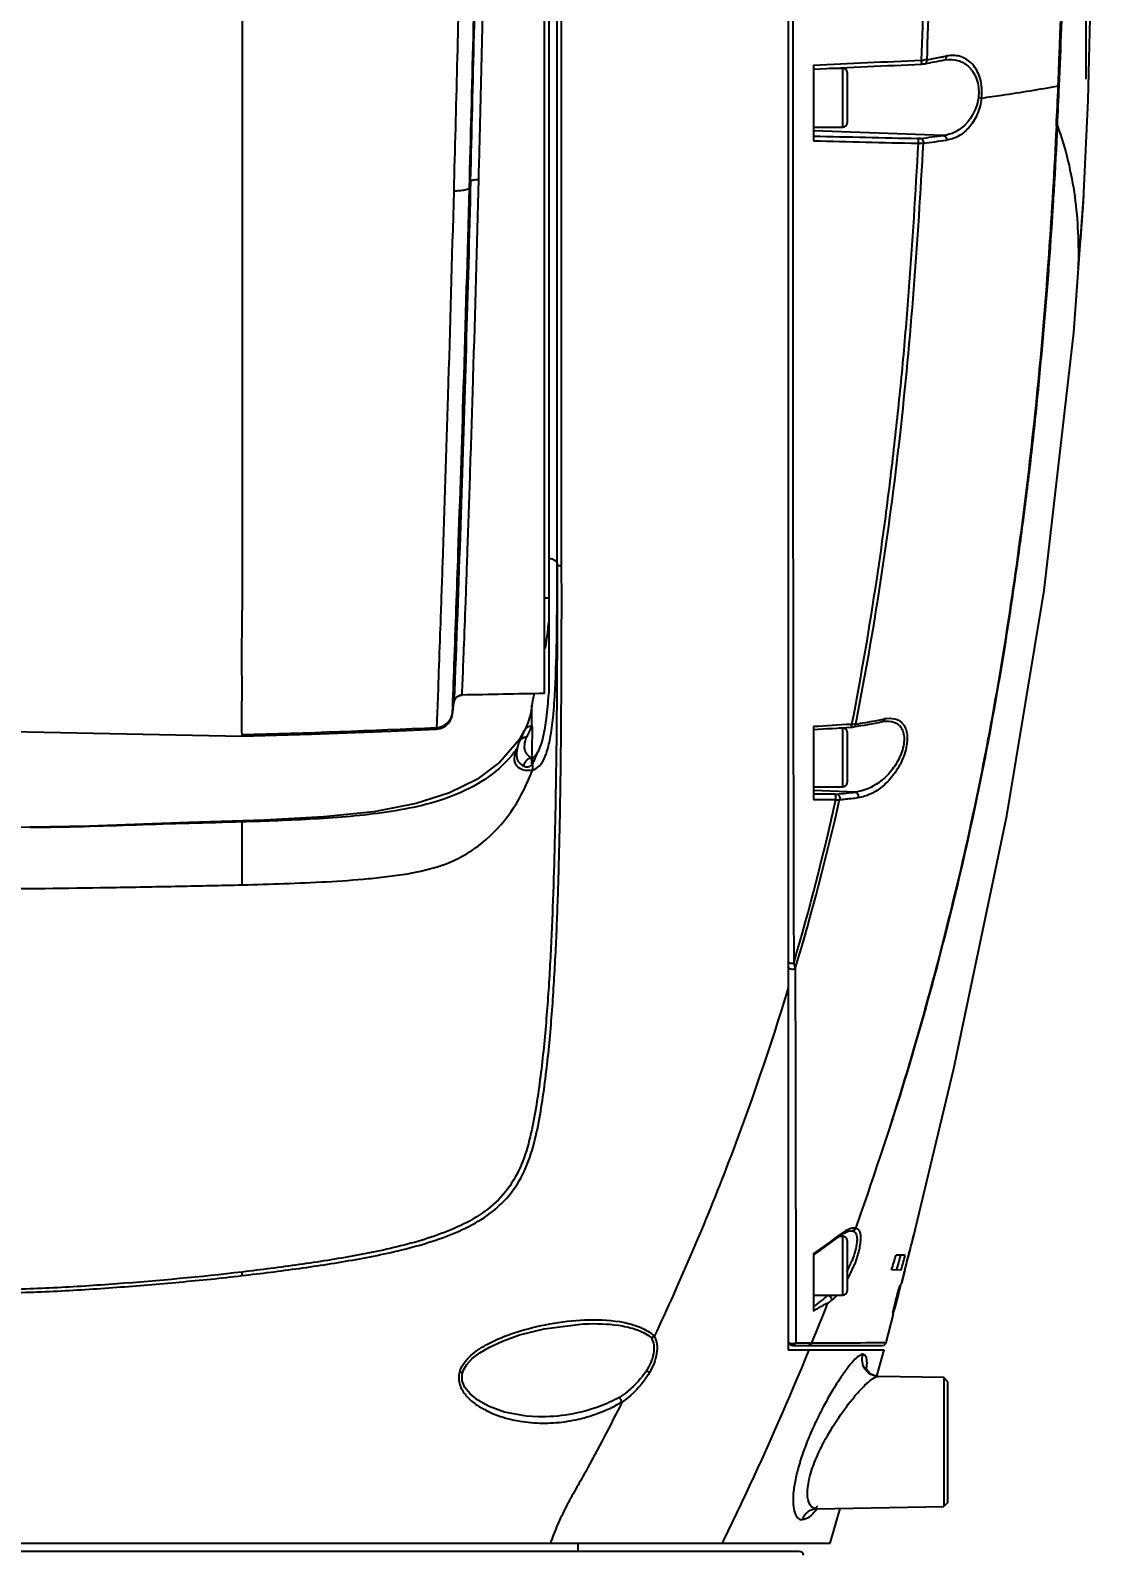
# Model space of a CAD drawing. Header units: millimetres. Extents: x 5828 to 6704, y 123 to 421.
# Drawn here: x 6464.02 to 6470.33, y 244.95 to 254.03 of the extents above; entities that cross this region are included whole.
import ezdxf

# ---------------------------------------------------------------- set-up
doc = ezdxf.new("R2010")
doc.units = ezdxf.units.MM
doc.layers.add('外形图', color=7, linetype='Continuous')
doc.layers.add('尺寸标注', color=7, linetype='Continuous')
doc.styles.add('微软雅黑', font='msyh.ttc', dxfattribs={"height": 1.5})
doc.dimstyles.new('尺寸标注_1_20比例', dxfattribs={"dimtxt": 1.5, "dimasz": 1.25, "dimexe": 0.5, "dimexo": 0.4, "dimgap": 0.5, "dimtad": 1, "dimdec": 1, "dimlfac": 20, "dimdsep": 46, "dimtxsty": '微软雅黑', "dimcen": 0.09, "dimadec": 0, "dimazin": 0, "dimtp": 0.01, "dimtm": 0.01, "dimtfac": 1, "dimtdec": 1, "dimtofl": 0, "dimtmove": 0, "dimatfit": 3, "dimfxl": 1, "dimtolj": 1, "dimarcsym": 0})

# ---------------------------------------------------------------- blocks, each defined once
blk = doc.blocks.new('*D1112')
at = {"layer": 'Defpoints', "color": 0}
for p in [(6470.3007, 287.7393), (6457.2558, 253.3357), (6470.3007, 253.3351)]:
    blk.add_point(p, dxfattribs=at)
at = {"layer": '尺寸标注', "color": 0, "lineweight": -2}
for p, q in [((6457.2558, 253.7357), (6457.2558, 288.2393)), ((6470.3007, 253.7351), (6470.3007, 288.2393)), ((6458.5058, 287.7393), (6469.0507, 287.7393))]:
    blk.add_line(p, q, dxfattribs=at)
at = {"layer": '尺寸标注', "color": 0}
for points in [[(6458.5058, 287.9476), (6458.5058, 287.5309), (6457.2558, 287.7393)], [(6469.0507, 287.5309), (6469.0507, 287.9476), (6470.3007, 287.7393)]]:
    blk.add_solid(points, dxfattribs=at)
at = {"layer": '尺寸标注', "color": 0, "insert": (6463.8528, 289.0144), "char_height": 1.5, "attachment_point": 5, "style": '微软雅黑'}
blk.add_mtext('\\A1;\\A1;260', dxfattribs=at)

msp = doc.modelspace()

# ---------------------------------------------------------------- linework, layer by layer
at = {"layer": '外形图', "color": 7, "linetype": 'Continuous'}
for p, q in [((6467.1533, 250.8471), (6467.1533, 258.481)), ((6467.1797, 250.8409), (6467.1787, 258.506)), ((6468.5283, 258.4883), (6468.5283, 246.1753)), ((6467.1033, 258.3629), (6467.1033, 250.0846)), ((6467.0783, 250.0802), (6467.0783, 257.9766)), ((6467.1786, 252.2998), (6467.1786, 257.8393)), ((6465.2783, 256.0175), (6465.2783, 250.574)), ((6468.6783, 253.8199), (6468.6783, 253.3691)), ((6469.3218, 253.8494), (6469.3196, 253.8493)), ((6469.3403, 253.8277), (6469.3404, 253.8277)), ((6469.4562, 253.8503), (6469.4563, 253.8503)), ((6469.4563, 253.8503), (6469.4819, 253.8534)), ((6469.4819, 253.8534), (6469.4819, 253.8534)), ((6468.7738, 253.8003), (6468.8533, 253.8003)), ((6468.8533, 253.4503), (6468.8533, 253.8003)), ((6468.8783, 253.7753), (6468.8783, 253.4753)), ((6468.6783, 253.4503), (6468.8533, 253.4503)), ((6469.4519, 253.4005), (6468.6783, 253.4273)), ((6466.6377, 253.1296), (6466.6311, 253.0873)), ((6470.2874, 253.0492), (6470.288, 253.0599)), ((6467.1796, 250.8409), (6467.1786, 252.2998)), ((6467.0783, 250.6503), (6467.1033, 250.6503)), ((6466.5298, 249.9559), (6466.5383, 250.024)), ((6466.5385, 250.0271), (6466.5383, 250.024)), ((6466.5415, 250.0939), (6466.5385, 250.0271)), ((6467.0031, 250.0073), (6467.0033, 250.0115)), ((6467.1028, 250.0772), (6467.1033, 250.0846)), ((6466.5298, 249.9559), (6466.5302, 249.9648)), ((6466.5339, 249.9889), (6466.533, 249.9809)), ((6466.533, 249.9809), (6466.5334, 249.9842)), ((6466.5331, 249.9823), (6466.533, 249.9809)), ((6469.1114, 249.9154), (6469.1114, 249.9154)), ((6465.2783, 249.8357), (6465.2774, 249.8254)), ((6465.2774, 249.8254), (6465.2774, 249.8254)), ((6466.4353, 249.8685), (6466.4357, 249.8779)), ((6466.9575, 249.8608), (6466.9268, 249.8043)), ((6467.0034, 249.8846), (6467.0033, 249.7294)), ((6468.6783, 249.8828), (6468.6783, 249.4488)), ((6468.8316, 249.8753), (6468.8533, 249.8753)), ((6468.8533, 249.5253), (6468.8533, 249.8753)), ((6468.8783, 249.8503), (6468.8783, 249.5503)), ((6468.9054, 249.8966), (6468.9008, 249.8963)), ((6468.9018, 249.8797), (6468.9018, 249.8797)), ((6469.0877, 249.9126), (6469.0878, 249.9126)), ((6466.915, 249.7554), (6466.9103, 249.7234)), ((6466.9254, 249.7896), (6466.915, 249.7554)), ((6466.9268, 249.7928), (6466.9254, 249.7896)), ((6466.9354, 249.8111), (6466.9268, 249.7928)), ((6466.9103, 249.7236), (6466.9103, 249.7234)), ((6467.0029, 249.6861), (6467.0014, 249.6853)), ((6467.0029, 249.6861), (6467.003, 249.6862)), ((6467.0033, 249.7294), (6467.0034, 249.6936)), ((6468.6783, 249.5253), (6468.8533, 249.5253)), ((6468.9276, 249.4936), (6468.6783, 249.5022)), ((6465.2783, 248.9414), (6465.2783, 249.3158)), ((6468.8327, 246.8503), (6468.8533, 246.8503)), ((6468.8439, 246.8655), (6468.8352, 246.8591)), ((6468.8439, 246.8655), (6468.8353, 246.859)), ((6468.8384, 246.8546), (6468.8565, 246.8669)), ((6468.8384, 246.8546), (6468.8385, 246.8546)), ((6468.8533, 246.5003), (6468.8533, 246.8503)), ((6468.8989, 246.883), (6468.8992, 246.883)), ((6468.8992, 246.883), (6468.9094, 246.8826)), ((6469.2832, 246.8877), (6469.2815, 246.8811)), ((6469.2817, 246.8811), (6469.2834, 246.8877)), ((6469.2833, 246.8877), (6469.2832, 246.8877)), ((6469.2833, 246.8877), (6469.2833, 246.8877)), ((6469.2835, 246.8877), (6469.2833, 246.8877)), ((6469.2834, 246.8877), (6469.2835, 246.8877)), ((6468.6783, 246.7463), (6468.6783, 246.4055)), ((6468.8783, 246.8253), (6468.8783, 246.5253)), ((6469.2245, 246.7383), (6469.1701, 246.7383)), ((6469.1908, 246.7093), (6469.1989, 246.7379)), ((6469.1427, 246.6516), (6469.2, 246.6515)), ((6469.204, 246.5765), (6469.2444, 246.7332)), ((6469.2346, 246.6954), (6469.2424, 246.7254)), ((6469.2437, 246.7333), (6469.242, 246.7267)), ((6469.221, 246.646), (6469.2011, 246.5701)), ((6469.2011, 246.5765), (6469.204, 246.5765)), ((6469.2023, 246.5698), (6469.204, 246.5765)), ((6469.204, 246.5765), (6469.222, 246.6459)), ((6468.6783, 246.5003), (6468.8533, 246.5003)), ((6469.1675, 246.4724), (6469.1736, 246.4725)), ((6469.1104, 246.2186), (6469.1541, 246.3867)), ((6467.3415, 246.3302), (6467.3431, 246.3302)), ((6468.5533, 246.2003), (6469.0863, 246.2003)), ((6468.5734, 246.2158), (6468.6067, 246.2159)), ((6468.6488, 246.2158), (6468.6695, 246.2158)), ((6469.0509, 246.2178), (6469.107, 246.2187)), ((6469.107, 246.2187), (6469.1104, 246.2189)), ((6468.5283, 246.1753), (6469.099, 246.1753)), ((6469.056, 246.0182), (6469.0988, 246.1753)), ((6469.4537, 246.0091), (6469.0637, 246.016)), ((6469.4783, 245.9841), (6469.4537, 246.0091)), ((6469.4537, 246.0091), (6469.4537, 245.2415)), ((6469.4783, 245.2664), (6469.4783, 245.9841)), ((6467.0406, 245.7756), (6467.0404, 245.7756)), ((6468.6991, 245.2283), (6469.4537, 245.2415)), ((6468.778, 245.0248), (6468.8366, 245.2307)), ((6469.4783, 245.2664), (6469.4537, 245.2415)), ((6459.4195, 245.0248), (6468.778, 245.0248)), ((6467.2783, 244.9753), (6467.2783, 245.0248)), ((6468.5941, 244.9753), (6458.9625, 244.9753))]:
    msp.add_line(p, q, dxfattribs=at)
for points in [[(6470.288, 253.0599), (6470.3135, 253.6104), (6470.3263, 254.1799), (6470.3267, 254.7598), (6470.3173, 255.2685), (6470.301, 255.7301)], [(6469.3207, 253.8255), (6469.329, 253.8261), (6469.3404, 253.8277)], [(6469.2835, 246.8877), (6469.5143, 247.8488), (6469.8288, 249.353), (6470.0509, 250.6936), (6470.2276, 252.2291), (6470.2874, 253.049)], [(6467.0032, 250.0072), (6466.9954, 249.9543), (6466.9775, 249.9), (6466.9594, 249.8598)], [(6461.1205, 249.9149), (6463.0179, 249.8714), (6465.2774, 249.8254)], [(6466.4352, 249.8685), (6466.4565, 249.8718), (6466.4759, 249.8793), (6466.4927, 249.8901), (6466.5064, 249.9033), (6466.5169, 249.9179), (6466.524, 249.9329), (6466.5282, 249.9467), (6466.5298, 249.9559)], [(6469.0878, 249.9126), (6469.1041, 249.915), (6469.1112, 249.9154)], [(6465.2774, 249.8253), (6465.6921, 249.8382), (6466.164, 249.8564), (6466.4353, 249.8685)], [(6466.9594, 249.8598), (6466.9493, 249.8396), (6466.9354, 249.8111)], [(6468.9018, 249.8797), (6468.9101, 249.8805), (6468.9167, 249.8814)], [(6466.9268, 249.8043), (6466.8117, 249.6714), (6466.6751, 249.5685), (6466.5127, 249.4881), (6466.3144, 249.425), (6466.0628, 249.3769), (6465.7649, 249.3459), (6465.4114, 249.3265), (6464.9604, 249.3115), (6464.3679, 249.2906), (6463.7783, 249.2817)], [(6468.6783, 246.7388), (6468.7198, 246.7679), (6468.7884, 246.8173), (6468.8385, 246.8546)], [(6468.8565, 246.8669), (6468.8856, 246.8806), (6468.899, 246.883)], [(6466.591, 246.0413), (6466.5946, 246.0513), (6466.6158, 246.0873), (6466.6482, 246.1221), (6466.6923, 246.1563), (6466.7505, 246.1911), (6466.8269, 246.2266), (6466.9298, 246.2633), (6467.076, 246.3002), (6467.3099, 246.3292), (6467.3415, 246.3302)], [(6469.0863, 246.2003), (6469.098, 246.2032), (6469.1069, 246.2112), (6469.1104, 246.2189)], [(6467.0406, 245.7756), (6466.9707, 245.7798), (6466.8396, 245.8044), (6466.7482, 245.8375), (6466.6819, 245.8741), (6466.635, 245.9118), (6466.6039, 245.9505), (6466.5881, 245.9896), (6466.588, 246.0297), (6466.591, 246.0413)], [(6469.0637, 246.016), (6469.0491, 246.0177), (6469.0161, 246.0324), (6468.9951, 246.0554), (6468.989, 246.0692)], [(6468.7016, 245.2434), (6468.6845, 245.2266), (6468.6862, 245.2264), (6468.6991, 245.2283)]]:
    msp.add_lwpolyline(points, dxfattribs=at)
for centre, radius, start, end in [((5805.2994, 270.7007), 661.5662, 358.4743919, 358.6304681), ((5714.4899, 271.9286), 752.3827, 358.5682572, 358.701471), ((6462.4498, 396.7368), 143.0526, 272.495439, 272.752566), ((6462.5771, 393.7305), 140.0673, 272.496518, 272.759586), ((6469.317, 254.3931), 0.5437, 270.51166, 271.77625), ((6467.5847, 263.1212), 9.4579, 280.6979, 281.41311), ((6467.4576, 263.8672), 10.1943, 280.72173, 281.16587), ((6467.7006, 262.6313), 8.9347, 281.17182, 281.30651), ((6467.6989, 262.6398), 8.9434, 281.3065, 281.42432), ((6469.5257, 253.4929), 0.3847, 96.60867, 98.29547), ((6468.8533, 253.7753), 0.025, 0, 90), ((6431.2606, 255.3889), 38.9112, 357.15252, 357.50511), ((6432.4909, 255.335), 37.6853, 357.1456, 357.50796), ((6468.9384, 247.114), 6.5514, 83.51251, 83.6828), ((6468.8533, 253.4753), 0.025, 270, 0), ((6471.9689, 382.1117), 128.7564, 268.535542, 268.811856), ((6472.1009, 385.6444), 132.3196, 268.517803, 268.787392), ((6468.3418, 261.782), 8.4547, 276.60978, 277.54477), ((6468.2461, 262.6375), 9.3455, 276.67448, 277.52558), ((6464.7731, 250.7297), 2.3411, 353.08851, 354.45726), ((6465.2469, 250.6659), 1.863, 350.18264, 351.03016), ((6465.0355, 250.6979), 2.0768, 351.06753, 353.08864), ((6466.5881, 250.0209), 0.05, 91.50043, 172.77559), ((6466.4312, 249.9777), 0.0999, 272.61333, 352.62353), ((6467.561, 257.886), 8.1047, 279.72236, 280.54769), ((6467.9009, 256.0462), 6.2338, 280.5712, 280.95342), ((6467.8965, 256.069), 6.257, 280.95327, 281.1033), ((6469.1398, 249.7328), 0.2, 98.13612, 101.03723), ((6463.8078, 306.0352), 56.2188, 271.49884, 272.67924), ((6468.2993, 249.198), 1.4666, 153.72263, 154.88346), ((6468.7932, 248.9566), 2.0163, 153.33819, 153.78461), ((6469.7751, 248.4618), 3.1158, 152.82201, 153.3089), ((6462.2194, 354.9909), 105.3234, 273.515823, 273.637665), ((6468.8533, 249.8503), 0.025, 0, 90), ((6468.9106, 250.1049), 0.2083, 268.58338, 271.02245), ((6467.6929, 257.0666), 7.2887, 279.66591, 281.03301), ((6466.2803, 250.2199), 0.788, 321.78242, 323.44399), ((6466.8806, 249.7766), 0.0417, 321.50884, 325.10085), ((6467.9408, 249.2593), 1.139, 154.30305, 154.44734), ((6468.0922, 256.6387), 7.1938, 275.79038, 276.66847), ((6468.8533, 249.5503), 0.025, 270, 0), ((6453.3221, 252.9257), 15.8754, 343.71444, 347.348), ((6453.2938, 252.9879), 15.9382, 343.42482, 347.16887), ((6470.2689, 248.9221), 1.766, 194.70787, 195.80083), ((6465.9021, 250.7783), 4.8953, 304.54913, 306.81124), ((6468.8533, 246.8253), 0.025, 0, 90), ((6436.7697, 255.1276), 33.5414, 345.50667, 345.76724), ((6435.3911, 255.3616), 34.9356, 345.70113, 345.95129), ((6447.4759, 253.5489), 22.7381, 342.34184, 342.57111), ((6442.8406, 254.1434), 27.4034, 344.13379, 344.32229), ((6468.3054, 246.9473), 0.6488, 331.86204, 334.57827), ((6468.3067, 246.9467), 0.6474, 334.57628, 335.21372), ((6468.3245, 246.9386), 0.6278, 335.19721, 338.25526), ((6468.2079, 246.9584), 0.7655, 334.08918, 337.06054), ((6468.2113, 246.9571), 0.7618, 337.05081, 338.92242), ((6443, 254.1052), 27.215, 344.10565, 344.23099), ((6436.9081, 255.0919), 33.3984, 345.35186, 345.49487), ((6468.2494, 246.9379), 0.7192, 331.02998, 333.75795), ((6468.2238, 246.9508), 0.7479, 333.74057, 334.08308), ((6469.0649, 246.6353), 0.1507, 324.57464, 329.44515), ((6453.4112, 250.7292), 16.3285, 345.1164, 345.24348), ((6467.1397, 248.4407), 2.532, 307.42103, 309.94208), ((6468.8533, 246.5253), 0.025, 270, 0), ((6464.4421, 247.7454), 4.9027, 344.74921, 345.01308), ((6475.1117, 244.9215), 6.1433, 164.64787, 164.98333), ((6465.5523, 247.5014), 3.7656, 344.68738, 345.13161), ((6451.3892, 253.2216), 18.6464, 337.93163, 338.70351), ((6468.5533, 246.2253), 0.025, 180, 270), ((6466.7061, 246.0054), 0.1386, 162.70928, 163.84786), ((6466.7166, 246.0014), 0.1498, 161.41732, 162.45432), ((6466.5716, 244.0978), 2.2471, 59.77732, 60.32886), ((6468.5337, 246.1062), 0.4614, 354.90819, 355.67305), ((6468.3839, 245.4717), 0.3983, 321.67432, 321.97576), ((6468.5941, 244.9503), 0.025, 1, 90)]:
    msp.add_arc(centre, radius, start, end, dxfattribs=at)
for points, knots in [([(6466.7817, 264.8089), (6466.7613, 264.6854), (6466.7315, 264.4364), (6466.7225, 264.0611), (6466.7215, 263.6863), (6466.7174, 263.312), (6466.7125, 262.9384), (6466.7098, 262.5658), (6466.7062, 262.1944), (6466.7002, 261.702), (6466.6923, 261.0904), (6466.6807, 260.1196), (6466.6625, 258.9127), (6466.6378, 257.4668), (6466.6092, 256.0177), (6466.5755, 254.5519), (6466.5507, 253.5681), (6466.5375, 253.0701)], [0, 0, 0, 0, 0.031972, 0.063928, 0.095857, 0.127736, 0.159554, 0.191292, 0.222929, 0.254449, 0.317074, 0.379183, 0.50248, 0.625432, 0.74861, 0.872736, 1, 1, 1, 1]), ([(6468.5539, 258.4879), (6468.5541, 258.4865), (6468.5536, 258.4806), (6468.5541, 258.4674), (6468.5538, 258.4455), (6468.5539, 258.4149), (6468.5539, 258.3756), (6468.554, 258.3058), (6468.554, 258.1973), (6468.554, 258.0421), (6468.5541, 257.8545), (6468.5541, 257.6362), (6468.5542, 257.289), (6468.5543, 256.7931), (6468.5545, 256.1352), (6468.5546, 255.4089), (6468.5547, 254.6374), (6468.5549, 253.8456), (6468.555, 252.8058), (6468.5555, 251.5249), (6468.5576, 250), (6468.5596, 248.983), (6468.5608, 248.4737)], [0, 0, 0, 0, 0.000441, 0.001758, 0.003948, 0.007007, 0.010935, 0.015729, 0.027898, 0.04344, 0.062228, 0.084094, 0.108852, 0.16624, 0.232634, 0.305948, 0.383819, 0.463745, 0.543154, 0.69533, 0.847455, 1, 1, 1, 1]), ([(6469.3218, 253.8494), (6469.331, 254.1117), (6469.3455, 254.6298), (6469.3582, 255.3897), (6469.3603, 256.1069), (6469.358, 256.7588), (6469.3575, 257.3252), (6469.3584, 257.7882), (6469.3581, 258.1328), (6469.3578, 258.3213), (6469.3581, 258.3937)], [0, 0, 0, 0, 0.173231, 0.342175, 0.501648, 0.646637, 0.772533, 0.875538, 0.952239, 1, 1, 1, 1]), ([(6469.3542, 253.8509), (6469.3635, 254.1121), (6469.3787, 254.6282), (6469.392, 255.3852), (6469.3939, 256.0997), (6469.3923, 256.7493), (6469.3916, 257.3138), (6469.3928, 257.7753), (6469.3922, 258.119), (6469.3918, 258.3071), (6469.3921, 258.3793)], [0, 0, 0, 0, 0.173163, 0.342035, 0.501447, 0.646447, 0.772349, 0.875403, 0.952161, 1, 1, 1, 1]), ([(6470.1347, 253.6951), (6470.1528, 254.1169), (6470.1752, 254.915), (6470.1807, 255.9875), (6470.1807, 256.7696), (6470.1805, 257.1756), (6470.1811, 257.3075)], [0, 0, 0, 0, 0.350573, 0.662852, 0.890509, 1, 1, 1, 1]), ([(6470.1405, 253.6964), (6470.1505, 253.9252), (6470.1663, 254.3778), (6470.18, 255.0394), (6470.1851, 255.657), (6470.1858, 256.1317), (6470.1857, 256.4693), (6470.1856, 256.6843), (6470.1854, 256.8702), (6470.1851, 257.0249), (6470.185, 257.1339), (6470.185, 257.2038), (6470.185, 257.2444), (6470.1851, 257.2735), (6470.185, 257.2996), (6470.1854, 257.3057), (6470.1852, 257.318), (6470.1853, 257.3167)], [0, 0, 0, 0, 0.189739, 0.375188, 0.548264, 0.70144, 0.76846, 0.828024, 0.879534, 0.922465, 0.956276, 0.969674, 0.980686, 0.98926, 0.995342, 0.998915, 1, 1, 1, 1]), ([(6466.7085, 254.0253), (6466.7102, 254.096), (6466.7169, 254.3767), (6466.7236, 254.6574), (6466.7285, 254.8674)], [0, 0, 0, 0, 0.251807, 1, 1, 1, 1]), ([(6466.6866, 253.1385), (6466.6884, 253.2115), (6466.6958, 253.5071), (6466.703, 253.8028), (6466.7085, 254.0253)], [0, 0, 0, 0, 0.2472, 1, 1, 1, 1]), ([(6469.3207, 253.8255), (6469.3211, 253.8256), (6469.3214, 253.8271), (6469.3219, 253.8303), (6469.322, 253.8341), (6469.3221, 253.8367)], [0, 0, 0, 0, 0.093382, 0.306395, 1, 1, 1, 1]), ([(6469.3221, 253.8367), (6469.3221, 253.8376), (6469.3221, 253.8419), (6469.322, 253.8461), (6469.3218, 253.8494)], [0, 0, 0, 0, 0.220557, 1, 1, 1, 1]), ([(6469.3542, 253.8509), (6469.3527, 253.8507), (6469.3459, 253.8501), (6469.3391, 253.8498), (6469.3338, 253.8496)], [0, 0, 0, 0, 0.217762, 1, 1, 1, 1]), ([(6469.3404, 253.8277), (6469.3445, 253.8285), (6469.3529, 253.8354), (6469.3544, 253.8455), (6469.3542, 253.8509)], [0, 0, 0, 0, 0.441308, 1, 1, 1, 1]), ([(6469.4563, 253.8503), (6469.4603, 253.8511), (6469.4654, 253.8551), (6469.4679, 253.8601), (6469.4685, 253.8615)], [0, 0, 0, 0, 0.729925, 1, 1, 1, 1]), ([(6469.4685, 253.8615), (6469.4688, 253.8624), (6469.4701, 253.8663), (6469.4705, 253.8704), (6469.4704, 253.8736)], [0, 0, 0, 0, 0.230831, 1, 1, 1, 1]), ([(6469.6786, 253.6234), (6469.6802, 253.6434), (6469.6818, 253.6826), (6469.6695, 253.7532), (6469.6336, 253.8255), (6469.5716, 253.868), (6469.5199, 253.8781), (6469.4942, 253.8765), (6469.4815, 253.8751)], [0, 0, 0, 0, 0.162395, 0.315774, 0.577457, 0.793532, 0.896008, 1, 1, 1, 1]), ([(6469.4819, 253.8534), (6469.5053, 253.8542), (6469.5545, 253.8468), (6469.6193, 253.8009), (6469.6602, 253.7216), (6469.6634, 253.6581), (6469.6593, 253.6252)], [0, 0, 0, 0, 0.214139, 0.437733, 0.697687, 1, 1, 1, 1]), ([(6469.6786, 253.6234), (6469.7194, 253.629), (6469.8718, 253.6508), (6470.0237, 253.6759), (6470.1347, 253.6951)], [0, 0, 0, 0, 0.267692, 1, 1, 1, 1]), ([(6470.1347, 253.6951), (6470.1354, 253.6952), (6470.1373, 253.6955), (6470.1393, 253.6958), (6470.1405, 253.6964)], [0, 0, 0, 0, 0.32898, 1, 1, 1, 1]), ([(6469.6593, 253.6252), (6469.6518, 253.5662), (6469.6119, 253.4818), (6469.523, 253.4176), (6469.4751, 253.4032), (6469.4519, 253.4005)], [0, 0, 0, 0, 0.549147, 0.783971, 1, 1, 1, 1]), ([(6469.6787, 253.6234), (6469.6748, 253.5888), (6469.6571, 253.5242), (6469.607, 253.445), (6469.5429, 253.3924), (6469.4938, 253.3756), (6469.4701, 253.3725)], [0, 0, 0, 0, 0.299374, 0.565074, 0.794515, 1, 1, 1, 1]), ([(6470.1294, 253.4583), (6470.1165, 253.2003), (6470.0973, 252.8806), (6470.0692, 252.4991), (6470.0534, 252.3128), (6470.0365, 252.126), (6470.0137, 251.8757), (6469.9817, 251.5612), (6469.9352, 251.1824), (6469.8835, 250.8017), (6469.8074, 250.291), (6469.6949, 249.6496), (6469.5254, 248.8805), (6469.3242, 248.1118), (6469.1684, 247.6032), (6469.084, 247.3502)], [0, 0, 0, 0, 0.124647, 0.154554, 0.184622, 0.214866, 0.245096, 0.305914, 0.367408, 0.429252, 0.491337, 0.616597, 0.743424, 0.87128, 1, 1, 1, 1]), ([(6470.1238, 253.4559), (6470.0985, 252.9491), (6470.029, 251.9337), (6469.8693, 250.666), (6469.692, 249.6491), (6469.5227, 248.8802), (6469.3215, 248.1119), (6469.1666, 247.6035), (6469.084, 247.3502)], [0, 0, 0, 0, 0.245063, 0.491271, 0.616565, 0.743437, 0.871357, 1, 1, 1, 1]), ([(6470.1237, 253.456), (6470.1243, 253.4561), (6470.1263, 253.4567), (6470.1283, 253.4574), (6470.1294, 253.4583)], [0, 0, 0, 0, 0.317252, 1, 1, 1, 1]), ([(6470.1294, 253.4583), (6470.1795, 253.3224), (6470.2463, 253.041), (6470.2569, 252.7535), (6470.2536, 252.612)], [0, 0, 0, 0, 0.505738, 1, 1, 1, 1]), ([(6469.3149, 253.3835), (6469.3138, 253.3834), (6469.3085, 253.383), (6469.3032, 253.3829), (6469.2991, 253.383)], [0, 0, 0, 0, 0.212724, 1, 1, 1, 1]), ([(6469.2991, 253.383), (6469.2998, 253.382), (6469.3001, 253.3784), (6469.3008, 253.3725), (6469.3009, 253.3641), (6469.3008, 253.3579), (6469.3007, 253.3544)], [0, 0, 0, 0, 0.128311, 0.349423, 0.640441, 1, 1, 1, 1]), ([(6469.3149, 253.3835), (6469.3202, 253.3827), (6469.3302, 253.3738), (6469.3326, 253.3617), (6469.3323, 253.3553)], [0, 0, 0, 0, 0.453764, 1, 1, 1, 1]), ([(6469.4519, 253.4005), (6469.4573, 253.3997), (6469.4677, 253.3912), (6469.4704, 253.3789), (6469.4701, 253.3725)], [0, 0, 0, 0, 0.460147, 1, 1, 1, 1]), ([(6469.3007, 253.3544), (6469.2845, 253.0601), (6469.2628, 252.6942), (6469.2272, 252.2576), (6469.2023, 251.9716), (6469.1651, 251.6141), (6469.1144, 251.1849), (6469.0339, 250.6113), (6468.9608, 250.1821), (6468.9054, 249.8966)], [0, 0, 0, 0, 0.253873, 0.315618, 0.377342, 0.501113, 0.625133, 0.749583, 1, 1, 1, 1]), ([(6468.9296, 249.8977), (6469.0418, 250.466), (6469.216, 251.6157), (6469.301, 252.7744), (6469.3323, 253.3553)], [0, 0, 0, 0, 0.498923, 1, 1, 1, 1]), ([(6469.3007, 253.3544), (6469.3036, 253.3543), (6469.3142, 253.3542), (6469.3248, 253.3545), (6469.3323, 253.3553)], [0, 0, 0, 0, 0.279329, 1, 1, 1, 1]), ([(6466.6378, 253.1296), (6466.6215, 252.4682), (6466.5907, 251.4562), (6466.5561, 250.4444), (6466.5415, 250.0939)], [0, 0, 0, 0, 0.653519, 1, 1, 1, 1]), ([(6466.5867, 250.0708), (6466.5888, 250.099), (6466.5924, 250.1892), (6466.5997, 250.3732), (6466.6101, 250.6525), (6466.6232, 251.0197), (6466.6382, 251.4651), (6466.6608, 252.1801), (6466.6768, 252.7453), (6466.6866, 253.1385)], [0, 0, 0, 0, 0.027649, 0.088175, 0.180043, 0.300823, 0.447307, 0.615615, 1, 1, 1, 1]), ([(6466.6377, 253.1296), (6466.6386, 253.1315), (6466.6445, 253.1343), (6466.6604, 253.1381), (6466.6756, 253.1387), (6466.6866, 253.1385)], [0, 0, 0, 0, 0.124869, 0.347588, 1, 1, 1, 1]), ([(6466.5375, 253.0701), (6466.5267, 252.6648), (6466.5055, 251.9264), (6466.4774, 251.0595), (6466.4583, 250.4992), (6466.4476, 250.2057), (6466.441, 250.0085), (6466.4365, 249.9101), (6466.4357, 249.8779)], [0, 0, 0, 0, 0.380834, 0.693873, 0.814734, 0.907459, 0.969766, 1, 1, 1, 1]), ([(6466.5302, 249.9648), (6466.5343, 250.0608), (6466.5455, 250.3788), (6466.5686, 251.0227), (6466.5994, 251.9676), (6466.6205, 252.6904), (6466.6311, 253.0873)], [0, 0, 0, 0, 0.092211, 0.305589, 0.618734, 1, 1, 1, 1]), ([(6466.6311, 253.0874), (6466.6293, 253.0837), (6466.6182, 253.0783), (6466.5984, 253.0735), (6466.5699, 253.0704), (6466.5488, 253.0699), (6466.5375, 253.07)], [0, 0, 0, 0, 0.12471, 0.346163, 0.648978, 1, 1, 1, 1]), ([(6470.2536, 252.612), (6470.2573, 252.6514), (6470.2703, 252.797), (6470.2811, 252.9428), (6470.2874, 253.0492)], [0, 0, 0, 0, 0.270712, 1, 1, 1, 1]), ([(6467.1533, 250.8471), (6467.1533, 250.6216), (6467.1526, 250.283), (6467.149, 249.8309), (6467.1445, 249.4906), (6467.1375, 249.1494), (6467.127, 248.8077), (6467.1115, 248.4654), (6467.0925, 248.1801), (6467.0715, 247.952), (6467.0517, 247.781), (6467.027, 247.6107), (6466.9949, 247.4419), (6466.9471, 247.2774), (6466.8648, 247.1271), (6466.7446, 247.0065), (6466.5998, 246.9197), (6466.4442, 246.8563), (6466.2833, 246.8068), (6466.1193, 246.7674), (6465.8977, 246.7237), (6465.6172, 246.6797), (6465.3916, 246.6507), (6465.2783, 246.6375)], [0, 0, 0, 0, 0.124235, 0.186591, 0.249109, 0.311778, 0.374583, 0.437511, 0.500557, 0.532125, 0.563724, 0.595349, 0.626943, 0.658348, 0.689416, 0.720241, 0.750985, 0.781797, 0.812669, 0.843625, 0.874687, 0.937139, 1, 1, 1, 1]), ([(6465.2783, 246.6163), (6465.392, 246.6296), (6465.6186, 246.6577), (6465.9003, 246.7012), (6466.1233, 246.7443), (6466.2886, 246.7834), (6466.4515, 246.832), (6466.6099, 246.8956), (6466.7593, 246.982), (6466.8854, 247.1036), (6466.9732, 247.2563), (6467.0235, 247.4238), (6467.0568, 247.5943), (6467.0812, 247.7658), (6467.1013, 247.9376), (6467.1222, 248.1666), (6467.1409, 248.4529), (6467.1561, 248.7962), (6467.1661, 249.1389), (6467.1726, 249.4809), (6467.1767, 249.8222), (6467.1794, 250.2754), (6467.1804, 250.6149), (6467.1796, 250.8409)], [0, 0, 0, 0, 0.062651, 0.124929, 0.155942, 0.186899, 0.217846, 0.248877, 0.280124, 0.311715, 0.343533, 0.375325, 0.406983, 0.438568, 0.470093, 0.501569, 0.564393, 0.62707, 0.689605, 0.751998, 0.814243, 0.876331, 1, 1, 1, 1]), ([(6467.1033, 250.8833), (6467.1097, 250.8833), (6467.1223, 250.8816), (6467.1387, 250.874), (6467.1503, 250.8622), (6467.1533, 250.8519), (6467.1533, 250.8471)], [0, 0, 0, 0, 0.285451, 0.551512, 0.787656, 1, 1, 1, 1]), ([(6467.1408, 250.1004), (6467.1467, 250.2117), (6467.1525, 250.4606), (6467.1533, 250.7096), (6467.1533, 250.8471)], [0, 0, 0, 0, 0.447441, 1, 1, 1, 1]), ([(6467.1533, 250.8471), (6467.1533, 250.846), (6467.1564, 250.8437), (6467.165, 250.8415), (6467.1735, 250.8408), (6467.1796, 250.8409)], [0, 0, 0, 0, 0.124377, 0.337525, 1, 1, 1, 1]), ([(6465.2783, 249.8357), (6465.2767, 249.8613), (6465.277, 249.9372), (6465.2783, 250.0869), (6465.277, 250.3072), (6465.2779, 250.4772), (6465.2783, 250.5734)], [0, 0, 0, 0, 0.104337, 0.308426, 0.608804, 1, 1, 1, 1]), ([(6467.1112, 249.8116), (6467.1192, 249.854), (6467.1314, 249.9503), (6467.138, 250.0469), (6467.1408, 250.1004)], [0, 0, 0, 0, 0.446069, 1, 1, 1, 1]), ([(6466.5383, 250.024), (6466.5394, 250.0333), (6466.5454, 250.0491), (6466.5635, 250.066), (6466.5785, 250.0705), (6466.5867, 250.0708)], [0, 0, 0, 0, 0.385381, 0.661062, 1, 1, 1, 1]), ([(6467.0034, 249.8846), (6467.0029, 249.8939), (6467.002, 249.9184), (6467.0009, 249.9593), (6467.0021, 249.9909), (6467.0031, 250.0073)], [0, 0, 0, 0, 0.228326, 0.597885, 1, 1, 1, 1]), ([(6467.0158, 250.0789), (6467.015, 250.0755), (6467.0117, 250.0621), (6467.0086, 250.0487), (6467.0067, 250.0386)], [0, 0, 0, 0, 0.255759, 1, 1, 1, 1]), ([(6467.0706, 249.8221), (6467.0793, 249.8588), (6467.0924, 249.9438), (6467.0996, 250.0293), (6467.1028, 250.0772)], [0, 0, 0, 0, 0.439941, 1, 1, 1, 1]), ([(6469.1113, 249.9154), (6469.1314, 249.9161), (6469.1629, 249.9116), (6469.1953, 249.8859), (6469.2118, 249.8568), (6469.2188, 249.82), (6469.2153, 249.7618), (6469.189, 249.6877), (6469.1371, 249.6102), (6469.0556, 249.5333), (6468.9781, 249.4987), (6468.9276, 249.4936)], [0, 0, 0, 0, 0.095606, 0.14204, 0.192527, 0.250994, 0.318336, 0.468267, 0.618734, 0.75828, 1, 1, 1, 1]), ([(6469.1115, 249.9308), (6469.133, 249.9339), (6469.1671, 249.933), (6469.2047, 249.9095), (6469.2252, 249.8806), (6469.2361, 249.8417), (6469.2372, 249.7773), (6469.214, 249.6923), (6469.163, 249.6014), (6469.0969, 249.5289), (6469.0235, 249.4801), (6468.9702, 249.4635), (6468.9445, 249.4605)], [0, 0, 0, 0, 0.094279, 0.139213, 0.187906, 0.244995, 0.312172, 0.465694, 0.620779, 0.762151, 0.887652, 1, 1, 1, 1]), ([(6469.0982, 249.9203), (6469.0986, 249.9209), (6469.1001, 249.9237), (6469.1011, 249.9267), (6469.1015, 249.9291)], [0, 0, 0, 0, 0.224646, 1, 1, 1, 1]), ([(6467.0036, 249.8852), (6466.9946, 249.8855), (6466.9763, 249.8814), (6466.9633, 249.8676), (6466.9594, 249.8598)], [0, 0, 0, 0, 0.507306, 1, 1, 1, 1]), ([(6468.9018, 249.8797), (6468.9027, 249.8798), (6468.9042, 249.8827), (6468.9046, 249.8851), (6468.9048, 249.8869)], [0, 0, 0, 0, 0.324109, 1, 1, 1, 1]), ([(6468.9048, 249.8869), (6468.9049, 249.8876), (6468.9053, 249.8908), (6468.9054, 249.8941), (6468.9054, 249.8966)], [0, 0, 0, 0, 0.22257, 1, 1, 1, 1]), ([(6468.9296, 249.8977), (6468.9285, 249.8975), (6468.9234, 249.8969), (6468.9183, 249.8967), (6468.9143, 249.8966)], [0, 0, 0, 0, 0.226038, 1, 1, 1, 1]), ([(6468.9208, 249.8829), (6468.922, 249.8835), (6468.9266, 249.8872), (6468.9289, 249.8932), (6468.9296, 249.8977)], [0, 0, 0, 0, 0.224627, 1, 1, 1, 1]), ([(6466.8994, 249.7324), (6466.8551, 249.6761), (6466.7495, 249.5756), (6466.5576, 249.474), (6466.351, 249.4104), (6466.0679, 249.3585), (6465.7092, 249.3304), (6465.422, 249.3202), (6465.2783, 249.3159)], [0, 0, 0, 0, 0.124749, 0.249623, 0.374634, 0.499703, 0.749822, 1, 1, 1, 1]), ([(6466.9038, 249.7207), (6466.9044, 249.7231), (6466.907, 249.7332), (6466.9104, 249.7431), (6466.9132, 249.7506)], [0, 0, 0, 0, 0.235009, 1, 1, 1, 1]), ([(6466.9714, 249.8205), (6466.9622, 249.8206), (6466.9434, 249.8157), (6466.9305, 249.8011), (6466.9268, 249.7928)], [0, 0, 0, 0, 0.50457, 1, 1, 1, 1]), ([(6467.0036, 249.6956), (6466.9944, 249.6996), (6466.9768, 249.711), (6466.9595, 249.7398), (6466.9578, 249.779), (6466.966, 249.8058), (6466.9714, 249.8205)], [0, 0, 0, 0, 0.20852, 0.422587, 0.673851, 1, 1, 1, 1]), ([(6467.034, 249.7255), (6467.0423, 249.7383), (6467.0568, 249.77), (6467.0661, 249.8033), (6467.0706, 249.8221)], [0, 0, 0, 0, 0.442157, 1, 1, 1, 1]), ([(6467.0796, 249.7005), (6467.083, 249.7081), (6467.0968, 249.7441), (6467.1056, 249.7819), (6467.1112, 249.8116)], [0, 0, 0, 0, 0.215843, 1, 1, 1, 1]), ([(6467.0056, 249.6241), (6466.9918, 249.6208), (6466.9636, 249.6192), (6466.9301, 249.6312), (6466.9105, 249.6503), (6466.8969, 249.6785), (6466.8998, 249.704), (6466.9038, 249.7207)], [0, 0, 0, 0, 0.242931, 0.474262, 0.587535, 0.705775, 1, 1, 1, 1]), ([(6466.9103, 249.7234), (6466.9093, 249.707), (6466.9154, 249.674), (6466.9414, 249.6535), (6466.9547, 249.6475)], [0, 0, 0, 0, 0.530354, 1, 1, 1, 1]), ([(6466.9848, 249.6917), (6466.9763, 249.688), (6466.9611, 249.6754), (6466.955, 249.6568), (6466.9547, 249.6475)], [0, 0, 0, 0, 0.49928, 1, 1, 1, 1]), ([(6466.9547, 249.6475), (6466.9627, 249.6438), (6466.9771, 249.6412), (6466.9948, 249.6481), (6467.0021, 249.6548), (6467.0054, 249.6585)], [0, 0, 0, 0, 0.478319, 0.729615, 1, 1, 1, 1]), ([(6467.0014, 249.6853), (6467.0008, 249.6853), (6467.0012, 249.6869), (6467.0015, 249.6876), (6467.0016, 249.688)], [0, 0, 0, 0, 0.55263, 1, 1, 1, 1]), ([(6467.0016, 249.688), (6467.0017, 249.6884), (6467.0023, 249.6902), (6467.0029, 249.6921), (6467.0034, 249.6936)], [0, 0, 0, 0, 0.197901, 1, 1, 1, 1]), ([(6467.0029, 249.6862), (6467.003, 249.6863), (6467.0032, 249.6865), (6467.0031, 249.6868), (6467.0031, 249.6869)], [0, 0, 0, 0, 0.490395, 1, 1, 1, 1]), ([(6467.0031, 249.6869), (6467.0031, 249.687), (6467.0032, 249.6872), (6467.0033, 249.6874), (6467.0033, 249.6875)], [0, 0, 0, 0, 0.480313, 1, 1, 1, 1]), ([(6467.034, 249.7255), (6467.0309, 249.7208), (6467.0253, 249.7122), (6467.0177, 249.7025), (6467.012, 249.6963), (6467.0083, 249.6927), (6467.0054, 249.69), (6467.0036, 249.6883), (6467.0033, 249.6875)], [0, 0, 0, 0, 0.342955, 0.628748, 0.750728, 0.857095, 0.944443, 1, 1, 1, 1]), ([(6467.0055, 249.6242), (6467.0214, 249.6276), (6467.0538, 249.6494), (6467.0715, 249.682), (6467.0796, 249.7005)], [0, 0, 0, 0, 0.446437, 1, 1, 1, 1]), ([(6467.0095, 249.6659), (6467.0106, 249.6683), (6467.0147, 249.6771), (6467.0189, 249.6859), (6467.0218, 249.6924)], [0, 0, 0, 0, 0.26953, 1, 1, 1, 1]), ([(6467.0218, 249.6924), (6467.0229, 249.6949), (6467.0275, 249.7057), (6467.0314, 249.7169), (6467.034, 249.7255)], [0, 0, 0, 0, 0.234848, 1, 1, 1, 1]), ([(6465.2783, 248.9414), (6465.362, 248.9435), (6465.5293, 248.9484), (6465.7801, 248.959), (6465.9889, 248.9735), (6466.1554, 248.9916), (6466.321, 249.0147), (6466.4846, 249.0565), (6466.6331, 249.134), (6466.7662, 249.2345), (6466.9038, 249.3944), (6466.9762, 249.546), (6467.0055, 249.6242)], [0, 0, 0, 0, 0.125285, 0.250579, 0.37585, 0.438509, 0.501198, 0.626283, 0.688589, 0.750798, 0.875082, 1, 1, 1, 1]), ([(6468.8067, 249.4811), (6468.8078, 249.4811), (6468.8115, 249.4812), (6468.8153, 249.4814), (6468.818, 249.4816)], [0, 0, 0, 0, 0.275393, 1, 1, 1, 1]), ([(6468.8117, 249.4486), (6468.8123, 249.4555), (6468.8121, 249.4655), (6468.8098, 249.4761), (6468.808, 249.4804), (6468.8067, 249.4811)], [0, 0, 0, 0, 0.625705, 0.863308, 1, 1, 1, 1]), ([(6468.818, 249.4816), (6468.8238, 249.4806), (6468.8343, 249.4693), (6468.8355, 249.4555), (6468.834, 249.4484)], [0, 0, 0, 0, 0.450495, 1, 1, 1, 1]), ([(6468.834, 249.4484), (6468.8434, 249.4494), (6468.8803, 249.4532), (6468.9171, 249.4573), (6468.9445, 249.4605)], [0, 0, 0, 0, 0.255031, 1, 1, 1, 1]), ([(6468.9276, 249.4936), (6468.9336, 249.4926), (6468.9447, 249.4818), (6468.946, 249.4676), (6468.9445, 249.4605)], [0, 0, 0, 0, 0.457198, 1, 1, 1, 1]), ([(6468.8117, 249.4486), (6468.8138, 249.4484), (6468.8212, 249.448), (6468.8286, 249.448), (6468.834, 249.4484)], [0, 0, 0, 0, 0.275803, 1, 1, 1, 1]), ([(6465.2783, 249.3159), (6465.1734, 249.3127), (6464.9635, 249.3075), (6464.6488, 249.2976), (6464.334, 249.2866), (6464.1241, 249.2825), (6464.0192, 249.2814)], [0, 0, 0, 0, 0.25, 0.5, 0.750001, 1, 1, 1, 1]), ([(6463.7783, 248.9191), (6464.0283, 248.9191), (6464.4034, 248.9235), (6464.9033, 248.9335), (6465.1533, 248.9384), (6465.2783, 248.9415)], [0, 0, 0, 0, 0.499992, 0.749992, 1, 1, 1, 1]), ([(6468.5608, 248.4737), (6468.5534, 248.473), (6468.543, 248.4736), (6468.5321, 248.4764), (6468.5283, 248.4796), (6468.5283, 248.4812)], [0, 0, 0, 0, 0.641618, 0.867847, 1, 1, 1, 1]), ([(6468.5697, 248.4412), (6468.5653, 248.4395), (6468.5559, 248.4381), (6468.5421, 248.4387), (6468.5283, 248.4439), (6468.5283, 248.4499)], [0, 0, 0, 0, 0.315926, 0.600878, 1, 1, 1, 1]), ([(6468.5697, 248.4413), (6468.5701, 248.247), (6468.5716, 247.5052), (6468.5727, 246.7634), (6468.5734, 246.2158)], [0, 0, 0, 0, 0.261835, 1, 1, 1, 1]), ([(6468.5283, 248.3295), (6468.4208, 247.9766), (6468.1807, 247.2744), (6467.8891, 246.5918), (6467.7304, 246.2548)], [0, 0, 0, 0, 0.497564, 1, 1, 1, 1]), ([(6468.9298, 246.8985), (6468.9567, 246.9735), (6469.0094, 247.1236), (6469.0593, 247.2747), (6469.0841, 247.3502)], [0, 0, 0, 0, 0.50064, 1, 1, 1, 1]), ([(6468.8385, 246.8546), (6468.8392, 246.8551), (6468.8422, 246.858), (6468.8437, 246.8623), (6468.8439, 246.8655)], [0, 0, 0, 0, 0.220951, 1, 1, 1, 1]), ([(6468.8772, 246.8866), (6468.8745, 246.8852), (6468.8629, 246.8789), (6468.852, 246.8715), (6468.8439, 246.8655)], [0, 0, 0, 0, 0.235601, 1, 1, 1, 1]), ([(6468.9298, 246.8985), (6468.9259, 246.8991), (6468.9076, 246.8996), (6468.8898, 246.8931), (6468.8772, 246.8866)], [0, 0, 0, 0, 0.219679, 1, 1, 1, 1]), ([(6468.9208, 246.8779), (6468.928, 246.8729), (6468.9352, 246.8581), (6468.9377, 246.8364), (6468.9367, 246.8054), (6468.9274, 246.7609), (6468.9152, 246.725), (6468.9076, 246.7061)], [0, 0, 0, 0, 0.147315, 0.247466, 0.367849, 0.661114, 1, 1, 1, 1]), ([(6468.9298, 246.8985), (6468.9282, 246.8942), (6468.9227, 246.8864), (6468.9138, 246.8829), (6468.9094, 246.8826)], [0, 0, 0, 0, 0.510881, 1, 1, 1, 1]), ([(6468.9298, 246.8985), (6468.9346, 246.8976), (6468.9444, 246.8929), (6468.9539, 246.8776), (6468.9585, 246.8561), (6468.9588, 246.8289), (6468.955, 246.7966), (6468.9445, 246.7468), (6468.9321, 246.7087), (6468.9222, 246.6831)], [0, 0, 0, 0, 0.062296, 0.133183, 0.225159, 0.342717, 0.484251, 0.645117, 1, 1, 1, 1]), ([(6465.2783, 246.6374), (6465.0302, 246.6083), (6464.6561, 246.5737), (6464.1558, 246.5411), (6463.9042, 246.5322), (6463.7783, 246.5322)], [0, 0, 0, 0, 0.498227, 0.748879, 1, 1, 1, 1]), ([(6463.7783, 246.5128), (6463.9042, 246.5133), (6464.1557, 246.5216), (6464.5318, 246.5452), (6464.9059, 246.5775), (6465.1547, 246.6008), (6465.2783, 246.6163)], [0, 0, 0, 0, 0.251117, 0.501763, 0.751503, 1, 1, 1, 1]), ([(6465.2783, 246.6161), (6465.2783, 246.6182), (6465.2783, 246.6253), (6465.2781, 246.6325), (6465.2783, 246.6375)], [0, 0, 0, 0, 0.293021, 1, 1, 1, 1]), ([(6469.1815, 246.5092), (6469.1825, 246.5132), (6469.1868, 246.5297), (6469.1912, 246.5462), (6469.1946, 246.5587)], [0, 0, 0, 0, 0.243708, 1, 1, 1, 1]), ([(6468.7652, 246.4995), (6468.7716, 246.4974), (6468.7826, 246.4886), (6468.7868, 246.4748), (6468.7858, 246.4685)], [0, 0, 0, 0, 0.512331, 1, 1, 1, 1]), ([(6468.816, 246.4984), (6468.8135, 246.4956), (6468.804, 246.4851), (6468.7938, 246.4752), (6468.7858, 246.4685)], [0, 0, 0, 0, 0.265352, 1, 1, 1, 1]), ([(6469.1782, 246.5133), (6469.1769, 246.5085), (6469.172, 246.4901), (6469.1672, 246.4717), (6469.1638, 246.458)], [0, 0, 0, 0, 0.257518, 1, 1, 1, 1]), ([(6469.1736, 246.4725), (6469.1734, 246.4725), (6469.1733, 246.4734), (6469.1736, 246.4758), (6469.1751, 246.4833), (6469.1778, 246.4945), (6469.1801, 246.504), (6469.1815, 246.5092)], [0, 0, 0, 0, 0.012361, 0.048943, 0.234359, 0.57128, 1, 1, 1, 1]), ([(6469.1842, 246.5069), (6469.1829, 246.5021), (6469.1805, 246.4934), (6469.1776, 246.4834), (6469.1757, 246.4775), (6469.1747, 246.4747), (6469.1741, 246.4733), (6469.1737, 246.4725), (6469.1736, 246.4725)], [0, 0, 0, 0, 0.418491, 0.745771, 0.862008, 0.940971, 0.983886, 1, 1, 1, 1]), ([(6468.6783, 246.4055), (6468.6856, 246.41), (6468.7001, 246.4191), (6468.7184, 246.43), (6468.7328, 246.4383), (6468.7417, 246.4432), (6468.7488, 246.4468), (6468.7531, 246.4488), (6468.7565, 246.4502), (6468.759, 246.4511), (6468.7609, 246.4514), (6468.7631, 246.4514), (6468.7625, 246.4499), (6468.7623, 246.4492)], [0, 0, 0, 0, 0.263439, 0.521705, 0.648053, 0.771485, 0.831522, 0.889696, 0.917675, 0.94436, 0.96846, 0.979732, 1, 1, 1, 1]), ([(6469.1638, 246.458), (6469.1611, 246.4473), (6469.1567, 246.429), (6469.1518, 246.407), (6469.1499, 246.3939), (6469.1496, 246.3891), (6469.1501, 246.3877), (6469.1504, 246.3877)], [0, 0, 0, 0, 0.457991, 0.781403, 0.952004, 0.986797, 1, 1, 1, 1]), ([(6469.1504, 246.3877), (6469.1508, 246.3876), (6469.1517, 246.389), (6469.153, 246.3916), (6469.1548, 246.3966), (6469.1586, 246.4078), (6469.1645, 246.4279), (6469.1693, 246.4455), (6469.1722, 246.4558)], [0, 0, 0, 0, 0.016819, 0.057345, 0.128566, 0.234691, 0.553968, 1, 1, 1, 1]), ([(6466.5746, 246.0491), (6466.5865, 246.0845), (6466.6358, 246.1449), (6466.7279, 246.2055), (6466.8269, 246.2517), (6466.9618, 246.2986), (6467.1334, 246.3376), (6467.2729, 246.3515), (6467.3419, 246.3532)], [0, 0, 0, 0, 0.130472, 0.259038, 0.385819, 0.51126, 0.758331, 1, 1, 1, 1]), ([(6467.3419, 246.3532), (6467.4117, 246.3548), (6467.5165, 246.3496), (6467.6482, 246.3134), (6467.7075, 246.2787), (6467.7302, 246.255)], [0, 0, 0, 0, 0.512162, 0.759362, 1, 1, 1, 1]), ([(6467.3431, 246.3302), (6467.4096, 246.3314), (6467.5091, 246.3268), (6467.6346, 246.2956), (6467.6917, 246.2659), (6467.7144, 246.2452)], [0, 0, 0, 0, 0.515103, 0.762743, 1, 1, 1, 1]), ([(6467.7144, 246.2452), (6467.7214, 246.2319), (6467.7306, 246.2006), (6467.7278, 246.15), (6467.7114, 246.0986), (6467.6939, 246.0661), (6467.684, 246.0503)], [0, 0, 0, 0, 0.219349, 0.463623, 0.727772, 1, 1, 1, 1]), ([(6467.731, 246.2558), (6467.7388, 246.2413), (6467.7493, 246.2071), (6467.7468, 246.1515), (6467.7308, 246.0942), (6467.713, 246.0574), (6467.7027, 246.0395)], [0, 0, 0, 0, 0.217222, 0.461747, 0.726509, 1, 1, 1, 1]), ([(6468.5734, 246.2159), (6468.5711, 246.2138), (6468.5603, 246.2084), (6468.5471, 246.2087), (6468.5391, 246.2122)], [0, 0, 0, 0, 0.263459, 1, 1, 1, 1]), ([(6468.5734, 246.2159), (6468.5719, 246.2115), (6468.5666, 246.2036), (6468.5576, 246.2003), (6468.5533, 246.2003)], [0, 0, 0, 0, 0.51929, 1, 1, 1, 1]), ([(6468.6695, 246.2158), (6468.6679, 246.2114), (6468.6623, 246.2036), (6468.6531, 246.2003), (6468.6487, 246.2003)], [0, 0, 0, 0, 0.517073, 1, 1, 1, 1]), ([(6468.6695, 246.2158), (6468.714, 246.2159), (6468.8411, 246.2163), (6468.9683, 246.217), (6469.0509, 246.2178)], [0, 0, 0, 0, 0.349832, 1, 1, 1, 1]), ([(6468.1364, 245.0249), (6468.1826, 245.1194), (6468.3643, 245.4986), (6468.5339, 245.8835), (6468.6531, 246.1753)], [0, 0, 0, 0, 0.250331, 1, 1, 1, 1]), ([(6468.9733, 246.148), (6468.9697, 246.1485), (6468.9609, 246.1463), (6468.9415, 246.1343), (6468.9134, 246.1071), (6468.8768, 246.0623), (6468.8356, 246.0036), (6468.7916, 245.9337), (6468.7465, 245.8547), (6468.7021, 245.7687), (6468.6603, 245.6779), (6468.623, 245.5848), (6468.5922, 245.4925), (6468.5698, 245.4047), (6468.5573, 245.3255), (6468.5552, 245.2592), (6468.5622, 245.2135), (6468.5739, 245.187), (6468.5842, 245.1735), (6468.5968, 245.1649), (6468.6064, 245.1634), (6468.6111, 245.1637)], [0, 0, 0, 0, 0.009715, 0.022986, 0.060646, 0.112646, 0.176971, 0.251034, 0.332461, 0.418972, 0.508368, 0.598205, 0.685573, 0.767092, 0.839099, 0.898325, 0.943083, 0.960378, 0.97494, 0.987642, 1, 1, 1, 1]), ([(6469.0637, 246.016), (6469.0485, 246.0163), (6469.0178, 246.0246), (6468.9827, 246.0567), (6468.9654, 246.1013), (6468.9684, 246.1333), (6468.9733, 246.148)], [0, 0, 0, 0, 0.247433, 0.496512, 0.747812, 1, 1, 1, 1]), ([(6468.9733, 246.148), (6468.9768, 246.1478), (6468.9875, 246.1431), (6468.9945, 246.1201), (6468.995, 246.1021), (6468.9948, 246.0906)], [0, 0, 0, 0, 0.161235, 0.481325, 1, 1, 1, 1]), ([(6466.5738, 246.0466), (6466.5763, 246.0458), (6466.5806, 246.0444), (6466.5855, 246.043), (6466.5885, 246.0419), (6466.5898, 246.0418), (6466.5907, 246.0411), (6466.591, 246.0413)], [0, 0, 0, 0, 0.429726, 0.754179, 0.865675, 0.942384, 1, 1, 1, 1]), ([(6467.684, 246.0503), (6467.6736, 246.0338), (6467.6284, 245.9726), (6467.5697, 245.9223), (6467.5227, 245.8911)], [0, 0, 0, 0, 0.257361, 1, 1, 1, 1]), ([(6467.7027, 246.0395), (6467.6924, 246.0215), (6467.6477, 245.9546), (6467.5883, 245.8981), (6467.5395, 245.8641)], [0, 0, 0, 0, 0.258854, 1, 1, 1, 1]), ([(6468.7403, 245.6253), (6468.7671, 245.6758), (6468.8238, 245.7688), (6468.9019, 245.8738), (6468.9624, 245.9426), (6469.0012, 245.9807), (6469.0333, 246.0059), (6469.0554, 246.0161), (6469.0644, 246.0159)], [0, 0, 0, 0, 0.332976, 0.632439, 0.759949, 0.866539, 0.947356, 1, 1, 1, 1]), ([(6468.9948, 246.0906), (6468.9947, 246.0891), (6468.9945, 246.0827), (6468.9942, 246.0763), (6468.9938, 246.0714)], [0, 0, 0, 0, 0.237429, 1, 1, 1, 1]), ([(6466.5677, 246.0033), (6466.5683, 245.9785), (6466.585, 245.93), (6466.6337, 245.8758), (6466.6907, 245.8343), (6466.7521, 245.8024), (6466.8158, 245.7778), (6466.9024, 245.7536), (6467.0134, 245.7373), (6467.1481, 245.7382), (6467.2826, 245.759), (6467.4154, 245.8006), (6467.5, 245.8417), (6467.5407, 245.8664)], [0, 0, 0, 0, 0.067403, 0.132377, 0.195789, 0.258163, 0.319818, 0.380944, 0.502163, 0.623259, 0.745639, 0.870743, 1, 1, 1, 1]), ([(6467.5227, 245.8911), (6467.485, 245.8706), (6467.3331, 245.8023), (6467.164, 245.7735), (6467.0406, 245.7756)], [0, 0, 0, 0, 0.257901, 1, 1, 1, 1]), ([(6467.5407, 245.8664), (6467.5052, 245.7961), (6467.4329, 245.6559), (6467.3407, 245.4816), (6467.2628, 245.3444), (6467.205, 245.2411), (6467.1544, 245.1347), (6467.1259, 245.0616), (6467.1129, 245.0248)], [0, 0, 0, 0, 0.250269, 0.500657, 0.625981, 0.75121, 0.87613, 1, 1, 1, 1]), ([(6467.5395, 245.8641), (6467.5387, 245.8665), (6467.5346, 245.8763), (6467.5284, 245.8852), (6467.5227, 245.8911)], [0, 0, 0, 0, 0.23493, 1, 1, 1, 1]), ([(6468.6646, 245.2426), (6468.651, 245.2569), (6468.6417, 245.2929), (6468.6421, 245.3433), (6468.6526, 245.414), (6468.6839, 245.5103), (6468.7196, 245.5865), (6468.7403, 245.6253)], [0, 0, 0, 0, 0.147016, 0.251961, 0.377369, 0.673756, 1, 1, 1, 1]), ([(6468.6991, 245.2283), (6468.6802, 245.2279), (6468.6414, 245.2148), (6468.6176, 245.1818), (6468.6111, 245.1637)], [0, 0, 0, 0, 0.494359, 1, 1, 1, 1]), ([(6468.6964, 245.2247), (6468.6832, 245.2079), (6468.6597, 245.1813), (6468.6254, 245.1635), (6468.6111, 245.1637)], [0, 0, 0, 0, 0.598343, 1, 1, 1, 1]), ([(6468.6991, 245.2283), (6468.6927, 245.2282), (6468.6798, 245.2303), (6468.669, 245.2379), (6468.6646, 245.2426)], [0, 0, 0, 0, 0.497453, 1, 1, 1, 1])]:
    msp.add_open_spline(points, degree=3, knots=knots, dxfattribs=at)
for points in [[(6467.0783, 250.0803), (6466.9144, 250.0771), (6466.7506, 250.0739), (6466.5868, 250.0708)], [(6467.0067, 250.0386), (6467.005, 250.0297), (6467.0036, 250.0206), (6467.0033, 250.0115)], [(6469.0878, 249.9126), (6469.092, 249.9135), (6469.096, 249.9166), (6469.0982, 249.9203)], [(6468.9008, 249.8964), (6468.8266, 249.8919), (6468.7525, 249.8871), (6468.6783, 249.8828)], [(6468.9167, 249.8814), (6468.9181, 249.8816), (6468.9195, 249.8821), (6468.9208, 249.8829)], [(6467.0034, 249.6958), (6466.997, 249.6956), (6466.9906, 249.6942), (6466.9848, 249.6917)], [(6467.0054, 249.6585), (6467.0019, 249.6671), (6467.001, 249.6771), (6467.0029, 249.6861)], [(6467.0033, 249.6875), (6467.0036, 249.68), (6467.0058, 249.6724), (6467.0095, 249.6659)], [(6467.0054, 249.6585), (6467.007, 249.6608), (6467.0084, 249.6633), (6467.0095, 249.6659)], [(6467.0055, 249.6242), (6467.0095, 249.6349), (6467.0095, 249.6478), (6467.0054, 249.6585)], [(6468.8067, 249.4811), (6468.7639, 249.4811), (6468.7211, 249.4811), (6468.6783, 249.4812)], [(6468.6783, 249.4488), (6468.7228, 249.4486), (6468.7672, 249.4487), (6468.8117, 249.4486)], [(6468.9094, 246.8826), (6468.9134, 246.8818), (6468.9174, 246.8803), (6468.9208, 246.8779)], [(6468.7623, 246.4492), (6468.7702, 246.4556), (6468.778, 246.4621), (6468.7858, 246.4685)], [(6467.7302, 246.255), (6467.7254, 246.251), (6467.7201, 246.2475), (6467.7144, 246.2452)], [(6468.5391, 246.2122), (6468.5362, 246.2135), (6468.5333, 246.2154), (6468.5313, 246.2178)], [(6468.6067, 246.2159), (6468.6207, 246.2159), (6468.6348, 246.2159), (6468.6488, 246.2158)], [(6466.573, 246.0439), (6466.5692, 246.0308), (6466.5673, 246.017), (6466.5677, 246.0033)]]:
    msp.add_open_spline(points, degree=3, dxfattribs=at)

# ---------------------------------------------------------------- dimensions: what is measured, and where the dimension line sits
at = {"layer": '尺寸标注'}
dim = msp.add_linear_dim(base=(6470.3007, 287.7393), p1=(6457.2558, 253.3357), p2=(6470.3007, 253.3351), text='\\A1;260', dimstyle='尺寸标注_1_20比例', override={"dimtxsty": '微软雅黑'}, dxfattribs=at)
dim.commit()
dim.dimension.update_dxf_attribs({"geometry": '*D1112', "text_midpoint": (6463.8528, 287.7393), "dimtype": 160})

doc.saveas('drawing.dxf')
